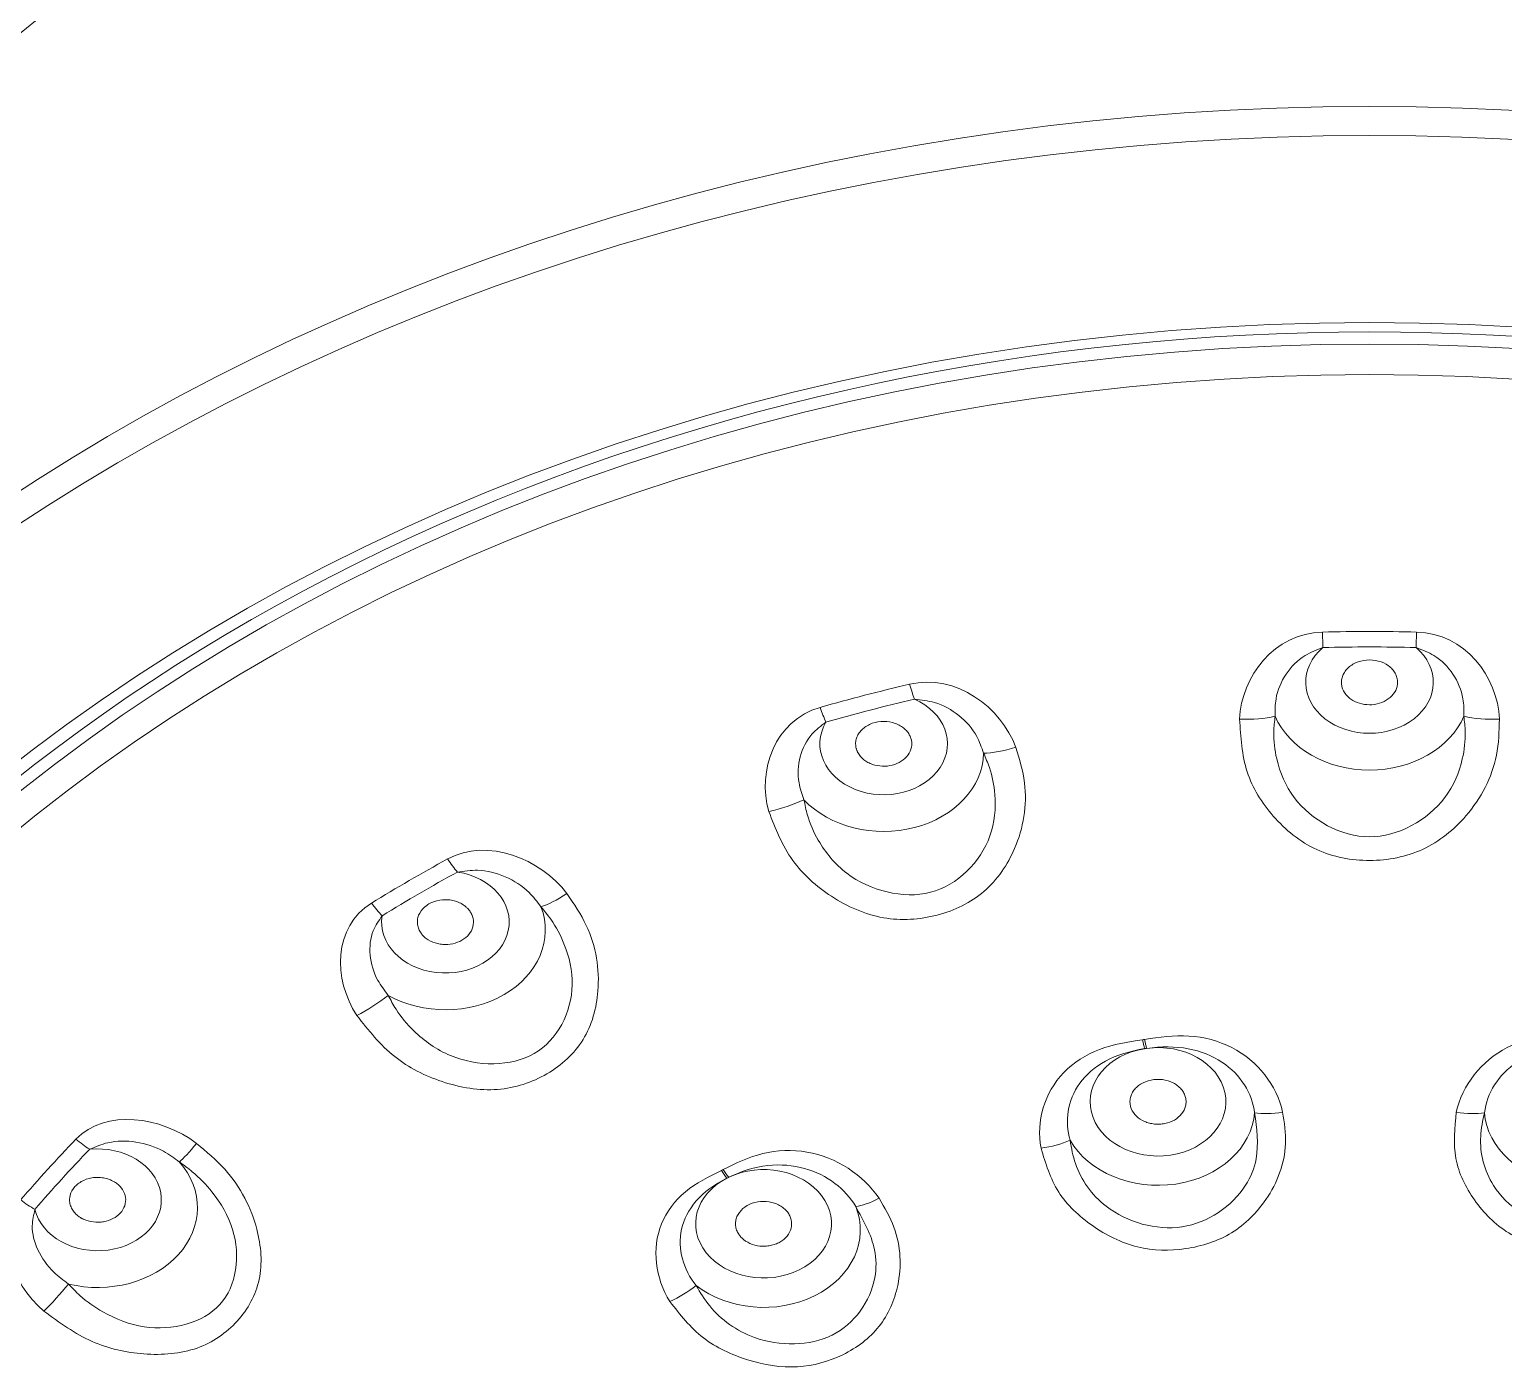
# Model space of a CAD drawing. Extents: x 4791 to 7950, y -873 to 2082.
# Drawn here: x 5882.94 to 5909.19, y 852.4 to 876.27 of the extents above; entities that cross this region are included whole.
import ezdxf

# ---------------------------------------------------------------- set-up
doc = ezdxf.new("R2010")
doc.units = 0
doc.header["$LTSCALE"] = 3
doc.header["$MEASUREMENT"] = 0
doc.layers.add('1', color=7, linetype='CONTINUOUS', true_color=0xffffff)

msp = doc.modelspace()

# ---------------------------------------------------------------- linework, layer by layer
at = {"layer": '1', "color": 7, "linetype": 'Continuous', "lineweight": 18}
for centre, major_axis, ratio, start_param, end_param in [((5906.802, 857.789), (33.305, 0), 0.798636, 0.613752, 2.527178), ((5906.802, 844.554), (-37.999, 0), 0.798636, 2.01499, 7.409788), ((5906.802, 844.277), (37.699, 0), 0.798636, 5.156583, 10.55138), ((5906.802, 843.645), (34.11, 0), 0.798636, 0, 3.141593), ((5906.802, 843.56), (-33.944, 0), 0.798636, 3.141593, 6.283185), ((5905.973, 865.867), (0.023, -1), 0.017328, 5.044073, 5.357961), ((5907.631, 865.867), (0.023, 1), 0.017328, 4.066816, 4.380705), ((5898.698, 864.947), (-0.228, 0.974), 0.169414, 1.882957, 2.196845), ((5897.121, 864.537), (0.274, -0.962), 0.202374, 5.015687, 5.329576), ((5890.558, 861.867), (-0.479, 0.878), 0.339572, 1.813447, 2.127335), ((5889.217, 861.088), (0.525, -0.851), 0.36761, 4.93644, 5.250328), ((5902.795, 858.601), (-0.119, 0.791), 0.11109, 1.973842, 2.208257), ((5902.831, 858.606), (0.118, -0.791), 0.110076, 5.115588, 5.350003), ((5884.008, 856.929), (-0.719, 0.695), 0.476491, 1.688293, 2.002181), ((5895.358, 856.294), (-0.355, 0.717), 0.317253, 1.905939, 2.140354), ((5895.389, 856.31), (0.354, -0.717), 0.316376, 5.048013, 5.282428), ((5883.034, 855.858), (0.76, -0.65), 0.496862, 4.800533, 5.114421)]:
    msp.add_ellipse(centre, major_axis=major_axis, ratio=ratio, start_param=start_param, end_param=end_param, dxfattribs=at)
for centre, major_axis in [((5906.802, 843.483), (-34.52, 0)), ((5906.802, 843.274), (33.622, 0))]:
    msp.add_ellipse(centre, major_axis=major_axis, ratio=0.798636, dxfattribs=at)
at = {"layer": '1', "color": 7, "linetype": 'Continuous', "lineweight": 13}
for centre, major_axis, ratio, start_param, end_param in [((5906.802, 842.312), (-29.098, 0), 0.798636, 4.683592, 4.741186), ((5906.802, 864.645), (1.136, 0), 0.798636, 2.388638, 7.03614), ((5906.802, 842.283), (28.789, 0), 0.798636, 1.541999, 1.599594), ((5906.802, 842.312), (-29.098, 0), 0.798636, 4.997751, 5.055346), ((5898.149, 863.55), (1.136, 0), 0.798636, 2.702797, 7.350299), ((5906.802, 842.283), (28.789, 0), 0.798636, 1.856158, 1.913753), ((5904.513, 864.333), (-0.999, 0.039), 0.343126, 1.559514, 2.237543), ((5906.802, 864.504), (-1.779, 0), 0.798636, 0.332697, 2.808896), ((5909.091, 864.333), (-0.999, -0.039), 0.343126, 0.90405, 1.582079), ((5900.57, 863.835), (-0.938, -0.347), 0.308208, 0.70842, 1.386448), ((5898.149, 863.409), (-1.779, 0), 0.798636, 0.646856, 3.123055), ((5896.217, 862.705), (-0.961, -0.276), 0.321721, 1.360985, 2.039014), ((5906.802, 842.312), (-29.098, 0), 0.798636, 5.31191, 5.369505), ((5890.344, 860.374), (1.136, 0), 0.798636, 3.016957, 7.664458), ((5906.802, 842.283), (28.789, 0), 0.798636, 2.170317, 2.227912), ((5892.66, 861.258), (-0.795, -0.606), 0.220385, 0.537129, 1.215157), ((5890.344, 860.233), (-1.779, 0), 0.798636, 0.961015, 3.437215), ((5888.957, 859.109), (-0.836, -0.549), 0.246088, 1.182279, 1.860308), ((5903.035, 857.173), (1.209, 0), 0.798636, 1.770981, 8.023396), ((5906.802, 841.093), (21.895, 0), 0.798636, 1.754739, 1.756453), ((5906.802, 841.08), (21.709, 0), 0.798636, 1.754739, 1.756453), ((5903.035, 857.061), (-1.723, 0), 0.798636, 0.428993, 3.082198), ((5905.268, 857.323), (-0.781, -0.173), 0.405565, 0.767624, 1.464487), ((5908.335, 857.323), (-0.781, 0.173), 0.405565, 1.677105, 2.373969), ((5910.569, 857.061), (-1.723, 0), 0.798636, 0.059394, 2.712599), ((5906.802, 842.312), (-29.098, 0), 0.798636, 5.626069, 5.683664), ((5884.149, 855.427), (1.136, 0), 0.798636, 3.331116, 7.978618), ((5886.134, 856.855), (-0.603, -0.798), 0.088254, 0.402566, 1.080595), ((5901, 856.686), (-0.787, -0.142), 0.409644, 1.434359, 2.131222), ((5906.802, 842.283), (28.789, 0), 0.798636, 2.484477, 2.542072), ((5884.149, 855.286), (-1.779, 0), 0.798636, 1.275174, 3.751374), ((5896.01, 855), (1.209, 0), 0.798636, 2.140581, 8.392995), ((5906.802, 841.093), (21.895, 0), 0.798636, 2.124338, 2.126052), ((5906.802, 841.08), (21.709, 0), 0.798636, 2.124338, 2.126052), ((5898.14, 855.801), (-0.663, -0.448), 0.323717, 0.548963, 1.245827), ((5896.01, 854.887), (-1.723, 0), 0.798636, 0.798592, 3.451798), ((5883.444, 853.897), (-0.652, -0.758), 0.123631, 1.038225, 1.716254), ((5894.449, 853.976), (-0.679, -0.423), 0.335404, 1.211483, 1.908347)]:
    msp.add_ellipse(centre, major_axis=major_axis, ratio=ratio, start_param=start_param, end_param=end_param, dxfattribs=at)
for points in [[(5905.964, 865.541), (5905.105, 865.521), (5904.517, 864.742), (5904.488, 863.991)], [(5909.115, 863.991), (5909.086, 864.74), (5908.503, 865.521), (5907.64, 865.541)], [(5900.504, 863.487), (5900.24, 864.199), (5899.439, 864.805), (5898.611, 864.611)], [(5897.017, 864.197), (5896.207, 863.966), (5895.895, 863.073), (5896.103, 862.345)], [(5892.509, 860.882), (5892.037, 861.501), (5891.097, 861.887), (5890.384, 861.498)], [(5889.028, 860.711), (5888.347, 860.292), (5888.339, 859.358), (5888.766, 858.71)], [(5885.913, 856.432), (5885.279, 856.911), (5884.291, 857.053), (5883.764, 856.507)], [(5882.779, 855.424), (5882.294, 854.857), (5882.591, 853.961), (5883.193, 853.443)]]:
    msp.add_open_spline(points, degree=3, dxfattribs=at)
at = {"layer": '1', "color": 7, "linetype": 'Continuous', "lineweight": 18}
for points, knots in [([(5905.973, 865.265), (5905.863, 865.223), (5905.599, 865.121), (5905.287, 864.801), (5905.12, 864.407), (5905.12, 864.144), (5905.12, 864.04)], [0, 0, 0, 0, 0.208279, 0.500324, 0.801781, 1, 1, 1, 1]), ([(5907.302, 864.645), (5907.302, 864.652), (5907.301, 864.665), (5907.299, 864.693), (5907.289, 864.741), (5907.262, 864.808), (5907.21, 864.88), (5907.117, 864.963), (5906.964, 865.035), (5906.749, 865.054), (5906.576, 865.009), (5906.462, 864.941), (5906.391, 864.878), (5906.34, 864.805), (5906.314, 864.74), (5906.305, 864.693), (5906.302, 864.667), (5906.302, 864.65), (5906.302, 864.637), (5906.302, 864.624), (5906.304, 864.601), (5906.317, 864.53), (5906.359, 864.448), (5906.435, 864.37), (5906.526, 864.305), (5906.664, 864.252), (5906.846, 864.238), (5907.027, 864.278), (5907.178, 864.368), (5907.262, 864.475), (5907.295, 864.568), (5907.301, 864.617), (5907.302, 864.642), (5907.302, 864.645)], [0, 0, 0, 0, 0.007812, 0.015625, 0.03125, 0.0625, 0.09375, 0.125, 0.1875, 0.25, 0.3125, 0.34375, 0.375, 0.40625, 0.4375, 0.453125, 0.460938, 0.46875, 0.472656, 0.476562, 0.484375, 0.5, 0.5625, 0.59375, 0.625, 0.6875, 0.75, 0.8125, 0.875, 0.9375, 0.96875, 0.996094, 1, 1, 1, 1]), ([(5908.483, 864.04), (5908.483, 864.145), (5908.483, 864.408), (5908.316, 864.801), (5908.005, 865.121), (5907.741, 865.222), (5907.631, 865.265)], [0, 0, 0, 0, 0.200427, 0.49953, 0.790892, 1, 1, 1, 1]), ([(5899.928, 863.383), (5899.893, 863.484), (5899.805, 863.736), (5899.513, 864.071), (5899.107, 864.299), (5898.818, 864.331), (5898.698, 864.345)], [0, 0, 0, 0, 0.200427, 0.49953, 0.790892, 1, 1, 1, 1]), ([(5897.121, 863.936), (5897.032, 863.868), (5896.819, 863.706), (5896.633, 863.323), (5896.607, 862.905), (5896.695, 862.653), (5896.73, 862.553)], [0, 0, 0, 0, 0.208279, 0.500324, 0.801781, 1, 1, 1, 1]), ([(5898.625, 863.674), (5898.622, 863.68), (5898.616, 863.693), (5898.603, 863.719), (5898.575, 863.762), (5898.524, 863.819), (5898.447, 863.875), (5898.326, 863.931), (5898.152, 863.961), (5897.941, 863.926), (5897.794, 863.841), (5897.711, 863.748), (5897.669, 863.671), (5897.648, 863.589), (5897.649, 863.52), (5897.658, 863.474), (5897.666, 863.448), (5897.672, 863.432), (5897.677, 863.42), (5897.682, 863.407), (5897.693, 863.386), (5897.732, 863.322), (5897.805, 863.254), (5897.907, 863.198), (5898.019, 863.159), (5898.17, 863.143), (5898.349, 863.174), (5898.505, 863.257), (5898.614, 863.38), (5898.653, 863.502), (5898.648, 863.599), (5898.635, 863.647), (5898.626, 863.671), (5898.625, 863.674)], [0, 0, 0, 0, 0.007812, 0.015625, 0.03125, 0.0625, 0.09375, 0.125, 0.1875, 0.25, 0.3125, 0.34375, 0.375, 0.40625, 0.4375, 0.453125, 0.460938, 0.46875, 0.472656, 0.476562, 0.484375, 0.5, 0.5625, 0.59375, 0.625, 0.6875, 0.75, 0.8125, 0.875, 0.9375, 0.96875, 0.996094, 1, 1, 1, 1]), ([(5892.045, 860.647), (5891.979, 860.735), (5891.812, 860.955), (5891.424, 861.204), (5890.963, 861.323), (5890.677, 861.282), (5890.558, 861.265)], [0, 0, 0, 0, 0.200427, 0.49953, 0.790892, 1, 1, 1, 1]), ([(5890.748, 860.609), (5890.743, 860.614), (5890.733, 860.625), (5890.71, 860.646), (5890.667, 860.681), (5890.596, 860.722), (5890.501, 860.756), (5890.365, 860.78), (5890.188, 860.766), (5890, 860.68), (5889.893, 860.563), (5889.85, 860.454), (5889.84, 860.37), (5889.852, 860.287), (5889.879, 860.222), (5889.906, 860.18), (5889.924, 860.157), (5889.935, 860.144), (5889.945, 860.133), (5889.955, 860.123), (5889.973, 860.105), (5890.036, 860.054), (5890.131, 860.007), (5890.249, 859.98), (5890.371, 859.97), (5890.521, 859.992), (5890.679, 860.066), (5890.796, 860.183), (5890.852, 860.327), (5890.841, 860.453), (5890.799, 860.543), (5890.768, 860.586), (5890.751, 860.606), (5890.748, 860.609)], [0, 0, 0, 0, 0.007812, 0.015625, 0.03125, 0.0625, 0.09375, 0.125, 0.1875, 0.25, 0.3125, 0.34375, 0.375, 0.40625, 0.4375, 0.453125, 0.460938, 0.46875, 0.472656, 0.476562, 0.484375, 0.5, 0.5625, 0.59375, 0.625, 0.6875, 0.75, 0.8125, 0.875, 0.9375, 0.96875, 0.996094, 1, 1, 1, 1]), ([(5889.217, 860.487), (5889.158, 860.401), (5889.016, 860.194), (5888.974, 859.782), (5889.092, 859.375), (5889.259, 859.156), (5889.325, 859.068)], [0, 0, 0, 0, 0.208279, 0.500324, 0.801781, 1, 1, 1, 1]), ([(5903.526, 857.249), (5903.523, 857.262), (5903.515, 857.287), (5903.493, 857.338), (5903.452, 857.398), (5903.387, 857.461), (5903.28, 857.529), (5903.117, 857.579), (5902.907, 857.571), (5902.748, 857.509), (5902.649, 857.432), (5902.591, 857.363), (5902.552, 857.287), (5902.533, 857.207), (5902.535, 857.147), (5902.542, 857.108), (5902.548, 857.082), (5902.571, 857.013), (5902.642, 856.911), (5902.766, 856.83), (5902.88, 856.791), (5902.971, 856.775), (5903.064, 856.772), (5903.188, 856.787), (5903.333, 856.841), (5903.465, 856.952), (5903.525, 857.071), (5903.536, 857.159), (5903.533, 857.21), (5903.529, 857.236), (5903.526, 857.249)], [0, 0, 0, 0, 0.015625, 0.03125, 0.0625, 0.09375, 0.125, 0.1875, 0.25, 0.3125, 0.34375, 0.375, 0.40625, 0.4375, 0.46875, 0.476562, 0.484375, 0.5, 0.5625, 0.625, 0.65625, 0.6875, 0.71875, 0.75, 0.8125, 0.875, 0.9375, 0.96875, 0.984375, 1, 1, 1, 1]), ([(5885.608, 856.1), (5885.516, 856.168), (5885.286, 856.337), (5884.84, 856.481), (5884.369, 856.481), (5884.114, 856.372), (5884.008, 856.327)], [0, 0, 0, 0, 0.200427, 0.49953, 0.790892, 1, 1, 1, 1]), ([(5884.443, 855.75), (5884.436, 855.754), (5884.422, 855.762), (5884.392, 855.776), (5884.338, 855.798), (5884.255, 855.82), (5884.151, 855.829), (5884.012, 855.818), (5883.849, 855.761), (5883.704, 855.633), (5883.648, 855.495), (5883.649, 855.381), (5883.672, 855.299), (5883.716, 855.223), (5883.766, 855.167), (5883.808, 855.134), (5883.833, 855.117), (5883.85, 855.107), (5883.863, 855.099), (5883.877, 855.092), (5883.901, 855.08), (5883.98, 855.046), (5884.089, 855.025), (5884.212, 855.028), (5884.331, 855.049), (5884.466, 855.107), (5884.588, 855.216), (5884.653, 855.357), (5884.651, 855.507), (5884.592, 855.624), (5884.517, 855.7), (5884.471, 855.733), (5884.446, 855.748), (5884.443, 855.75)], [0, 0, 0, 0, 0.007812, 0.015625, 0.03125, 0.0625, 0.09375, 0.125, 0.1875, 0.25, 0.3125, 0.34375, 0.375, 0.40625, 0.4375, 0.453125, 0.460938, 0.46875, 0.472656, 0.476562, 0.484375, 0.5, 0.5625, 0.59375, 0.625, 0.6875, 0.75, 0.8125, 0.875, 0.9375, 0.96875, 0.996094, 1, 1, 1, 1]), ([(5896.434, 855.212), (5896.425, 855.223), (5896.406, 855.245), (5896.362, 855.285), (5896.297, 855.33), (5896.208, 855.37), (5896.077, 855.402), (5895.903, 855.402), (5895.711, 855.334), (5895.591, 855.23), (5895.533, 855.129), (5895.51, 855.049), (5895.508, 854.967), (5895.527, 854.887), (5895.555, 854.831), (5895.579, 854.797), (5895.597, 854.774), (5895.65, 854.716), (5895.763, 854.642), (5895.914, 854.602), (5896.039, 854.599), (5896.131, 854.61), (5896.219, 854.635), (5896.327, 854.684), (5896.438, 854.776), (5896.512, 854.918), (5896.514, 855.046), (5896.484, 855.131), (5896.458, 855.178), (5896.442, 855.201), (5896.434, 855.212)], [0, 0, 0, 0, 0.015625, 0.03125, 0.0625, 0.09375, 0.125, 0.1875, 0.25, 0.3125, 0.34375, 0.375, 0.40625, 0.4375, 0.46875, 0.476562, 0.484375, 0.5, 0.5625, 0.625, 0.65625, 0.6875, 0.71875, 0.75, 0.8125, 0.875, 0.9375, 0.96875, 0.984375, 1, 1, 1, 1]), ([(5883.034, 855.256), (5883.01, 855.159), (5882.955, 854.928), (5883.061, 854.524), (5883.311, 854.164), (5883.54, 853.994), (5883.631, 853.927)], [0, 0, 0, 0, 0.208279, 0.500324, 0.801781, 1, 1, 1, 1])]:
    msp.add_open_spline(points, degree=3, knots=knots, dxfattribs=at)
at = {"layer": '1', "color": 7, "linetype": 'Continuous', "lineweight": 13}
for points, knots in [([(5909.115, 863.991), (5909.11, 863.774), (5909.099, 863.356), (5908.885, 862.763), (5908.474, 862.159), (5907.797, 861.602), (5906.807, 861.409), (5905.813, 861.598), (5905.056, 862.219), (5904.543, 863.046), (5904.507, 863.67), (5904.488, 863.991)], [0, 0, 0, 0, 0.087456, 0.169153, 0.25014, 0.377375, 0.499739, 0.622279, 0.749894, 0.871256, 1, 1, 1, 1]), ([(5905.12, 864.04), (5905.11, 863.948), (5905.082, 863.694), (5905.143, 863.187), (5905.496, 862.341), (5906.293, 861.893), (5907.312, 861.893), (5908.109, 862.342), (5908.461, 863.189), (5908.522, 863.696), (5908.493, 863.949), (5908.483, 864.04)], [0, 0, 0, 0, 0.046355, 0.127416, 0.254336, 0.50001, 0.500136, 0.746142, 0.872777, 0.954138, 1, 1, 1, 1]), ([(5900.504, 863.487), (5900.567, 863.278), (5900.689, 862.873), (5900.672, 862.251), (5900.471, 861.569), (5900.003, 860.868), (5899.123, 860.438), (5898.117, 860.374), (5897.202, 860.784), (5896.453, 861.451), (5896.222, 862.041), (5896.103, 862.345)], [0, 0, 0, 0, 0.087456, 0.169153, 0.25014, 0.377375, 0.499739, 0.622279, 0.749894, 0.871256, 1, 1, 1, 1]), ([(5896.73, 862.553), (5896.747, 862.462), (5896.796, 862.211), (5897.008, 861.738), (5897.601, 861.012), (5898.497, 860.779), (5899.466, 861.03), (5900.085, 861.658), (5900.163, 862.559), (5900.067, 863.061), (5899.965, 863.298), (5899.928, 863.383)], [0, 0, 0, 0, 0.046355, 0.127416, 0.254336, 0.50001, 0.500136, 0.746142, 0.872777, 0.954138, 1, 1, 1, 1]), ([(5892.509, 860.882), (5892.634, 860.697), (5892.876, 860.338), (5893.059, 859.737), (5893.088, 859.034), (5892.875, 858.246), (5892.19, 857.619), (5891.272, 857.312), (5890.287, 857.481), (5889.376, 857.938), (5888.973, 858.448), (5888.766, 858.71)], [0, 0, 0, 0, 0.087456, 0.169153, 0.25014, 0.377375, 0.499739, 0.622279, 0.749894, 0.871256, 1, 1, 1, 1]), ([(5889.325, 859.068), (5889.369, 858.985), (5889.49, 858.756), (5889.831, 858.353), (5890.607, 857.8), (5891.514, 857.794), (5892.339, 858.273), (5892.72, 859.027), (5892.514, 859.912), (5892.272, 860.372), (5892.105, 860.574), (5892.045, 860.647)], [0, 0, 0, 0, 0.046355, 0.127416, 0.254336, 0.50001, 0.500136, 0.746142, 0.872777, 0.954138, 1, 1, 1, 1]), ([(5902.76, 858.279), (5902.502, 858.24), (5902.237, 858.198), (5901.749, 858.013), (5901.528, 857.871), (5901.011, 857.335), (5900.865, 856.824), (5900.951, 856.348)], [0, 0, 0, 0, 0.25, 0.25, 0.5, 0.5, 1, 1, 1, 1]), ([(5905.255, 856.99), (5905.15, 857.465), (5904.816, 857.902), (5904.115, 858.259), (5903.852, 858.328), (5903.32, 858.36), (5903.058, 858.323), (5902.797, 858.284)], [0, 0, 0, 0, 0.5, 0.5, 0.75, 0.75, 1, 1, 1, 1]), ([(5910.806, 858.284), (5910.548, 858.322), (5910.282, 858.36), (5909.749, 858.327), (5909.486, 858.258), (5908.789, 857.903), (5908.453, 857.464), (5908.348, 856.99)], [0, 0, 0, 0, 0.25, 0.25, 0.5, 0.5, 1, 1, 1, 1]), ([(5901.468, 856.488), (5901.37, 856.821), (5901.42, 857.196), (5901.753, 857.655), (5901.907, 857.792), (5902.297, 858.004), (5902.535, 858.079), (5902.795, 858.12)], [0, 0, 0, 0, 0.5, 0.5, 0.75, 0.75, 1, 1, 1, 1]), ([(5902.831, 858.125), (5903.094, 858.162), (5903.345, 858.161), (5903.802, 858.075), (5904.004, 857.992), (5904.511, 857.657), (5904.711, 857.321), (5904.755, 856.979)], [0, 0, 0, 0, 0.25, 0.25, 0.5, 0.5, 1, 1, 1, 1]), ([(5908.849, 856.979), (5908.893, 857.32), (5909.094, 857.658), (5909.598, 857.991), (5909.8, 858.075), (5910.256, 858.161), (5910.512, 858.162), (5910.772, 858.125)], [0, 0, 0, 0, 0.5, 0.5, 0.75, 0.75, 1, 1, 1, 1]), ([(5905.255, 856.99), (5905.283, 856.802), (5905.338, 856.437), (5905.224, 855.899), (5904.931, 855.336), (5904.393, 854.789), (5903.546, 854.508), (5902.638, 854.53), (5901.844, 854.931), (5901.193, 855.541), (5901.032, 856.076), (5900.951, 856.348)], [0, 0, 0, 0, 0.087607, 0.169371, 0.250856, 0.377447, 0.501128, 0.621802, 0.747777, 0.872041, 1, 1, 1, 1]), ([(5901.468, 856.488), (5901.493, 856.348), (5901.572, 855.907), (5902.123, 855.13), (5903.003, 854.877), (5903.922, 855.015), (5904.524, 855.424), (5904.855, 856.252), (5904.793, 856.701), (5904.755, 856.979)], [0, 0, 0, 0, 0.080562, 0.253207, 0.499831, 0.500495, 0.747529, 0.843295, 1, 1, 1, 1]), ([(5912.653, 856.348), (5912.606, 856.162), (5912.515, 855.803), (5912.199, 855.328), (5911.703, 854.883), (5910.984, 854.525), (5910.076, 854.505), (5909.229, 854.789), (5908.638, 855.397), (5908.262, 856.16), (5908.319, 856.711), (5908.348, 856.99)], [0, 0, 0, 0, 0.087607, 0.169371, 0.250856, 0.377447, 0.501128, 0.621802, 0.747777, 0.872041, 1, 1, 1, 1]), ([(5908.849, 856.979), (5908.819, 856.839), (5908.728, 856.4), (5908.953, 855.507), (5909.686, 855.013), (5910.605, 854.877), (5911.33, 855.088), (5911.956, 855.773), (5912.067, 856.215), (5912.136, 856.488)], [0, 0, 0, 0, 0.080562, 0.253207, 0.499831, 0.500495, 0.747529, 0.843295, 1, 1, 1, 1]), ([(5885.913, 856.432), (5886.088, 856.285), (5886.427, 856), (5886.791, 855.467), (5887.047, 854.801), (5887.111, 853.994), (5886.688, 853.226), (5885.947, 852.709), (5884.989, 852.633), (5884.004, 852.85), (5883.469, 853.241), (5883.193, 853.443)], [0, 0, 0, 0, 0.087456, 0.169153, 0.25014, 0.377375, 0.499739, 0.622279, 0.749894, 0.871256, 1, 1, 1, 1]), ([(5883.631, 853.927), (5883.697, 853.857), (5883.878, 853.666), (5884.315, 853.362), (5885.198, 853.019), (5886.028, 853.233), (5886.627, 853.891), (5886.732, 854.707), (5886.264, 855.507), (5885.899, 855.89), (5885.685, 856.044), (5885.608, 856.1)], [0, 0, 0, 0, 0.046355, 0.127416, 0.254336, 0.50001, 0.500136, 0.746142, 0.872777, 0.954138, 1, 1, 1, 1]), ([(5898.066, 855.455), (5897.784, 855.872), (5897.306, 856.188), (5896.52, 856.323), (5896.249, 856.312), (5895.745, 856.189), (5895.518, 856.079), (5895.292, 855.968)], [0, 0, 0, 0, 0.5, 0.5, 0.75, 0.75, 1, 1, 1, 1]), ([(5895.26, 855.952), (5895.037, 855.841), (5894.808, 855.726), (5894.43, 855.412), (5894.282, 855.215), (5894.014, 854.561), (5894.079, 854.038), (5894.343, 853.614)], [0, 0, 0, 0, 0.25, 0.25, 0.5, 0.5, 1, 1, 1, 1]), ([(5895.389, 855.828), (5895.618, 855.939), (5895.853, 856.011), (5896.314, 856.062), (5896.537, 856.042), (5897.147, 855.874), (5897.47, 855.616), (5897.651, 855.307)], [0, 0, 0, 0, 0.25, 0.25, 0.5, 0.5, 1, 1, 1, 1]), ([(5894.808, 853.901), (5894.581, 854.186), (5894.473, 854.553), (5894.59, 855.078), (5894.675, 855.251), (5894.946, 855.562), (5895.134, 855.7), (5895.358, 855.813)], [0, 0, 0, 0, 0.5, 0.5, 0.75, 0.75, 1, 1, 1, 1]), ([(5898.066, 855.455), (5898.166, 855.286), (5898.358, 854.958), (5898.463, 854.418), (5898.412, 853.804), (5898.129, 853.135), (5897.456, 852.627), (5896.609, 852.387), (5895.719, 852.537), (5894.881, 852.924), (5894.524, 853.382), (5894.343, 853.614)], [0, 0, 0, 0, 0.087607, 0.169371, 0.250856, 0.377447, 0.501128, 0.621802, 0.747777, 0.872041, 1, 1, 1, 1]), ([(5894.808, 853.901), (5894.884, 853.776), (5895.122, 853.382), (5895.925, 852.807), (5896.833, 852.821), (5897.628, 853.215), (5898.025, 853.774), (5898.017, 854.65), (5897.791, 855.056), (5897.651, 855.307)], [0, 0, 0, 0, 0.080562, 0.253207, 0.499831, 0.500495, 0.747529, 0.843295, 1, 1, 1, 1])]:
    msp.add_open_spline(points, degree=3, knots=knots, dxfattribs=at)

doc.saveas('drawing.dxf')
